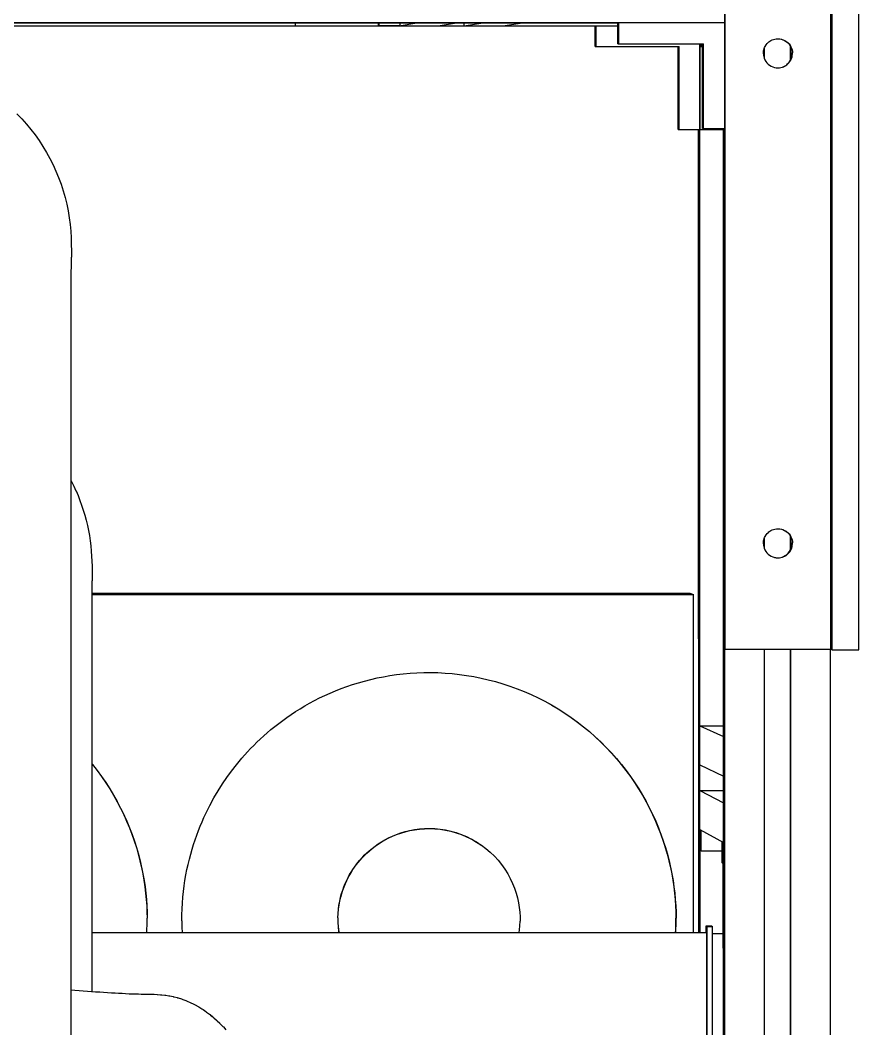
# Model space of a CAD drawing. Header units: millimetres. Extents: x -253 to 258, y -315 to 312.
# Drawn here: x 98 to 258.1, y -162.8 to 29.8 of the extents above; entities that cross this region are included whole.
import ezdxf

# ---------------------------------------------------------------- set-up
doc = ezdxf.new("R2010")
doc.units = ezdxf.units.MM
doc.layers.add('VISIBLE', color=7, linetype='Continuous')

msp = doc.modelspace()

# ---------------------------------------------------------------- linework, layer by layer
at = {"layer": 'VISIBLE'}
for p, q in [((232.5, -315.39), (232.5, 312.36)), ((232.56, -90.34), (232.56, 43.68)), ((252.78, -90.34), (252.78, 43.68)), ((253.05, -90.44), (253.05, 43.73)), ((258.11, -90.44), (258.11, 43.73)), ((-31.35, 29.32), (232.5, 29.32)), ((-31.35, 29.3), (212.15, 29.3)), ((-31.35, 29.3), (212.2, 29.3)), ((-31.35, 29.29), (212.07, 29.29)), ((150.53, 28.72), (150.53, 29.29)), ((150.56, 28.73), (150.56, 29.29)), ((153.47, 29.28), (153.47, 29.29)), ((153.47, 29.28), (153.5, 29.29)), ((153.47, 29.28), (169.62, 29.28)), ((166.41, 28.73), (166.41, 29.28)), ((166.54, 28.75), (166.54, 29.28)), ((169.48, 29.26), (169.48, 29.28)), ((169.48, 29.26), (169.62, 29.28)), ((169.48, 29.26), (173.52, 29.26)), ((170.34, 28.72), (173.69, 29.29)), ((170.51, 28.75), (170.51, 29.26)), ((177.77, 28.72), (181.27, 29.29)), ((182.72, 28.72), (182.72, 29.29)), ((182.72, 28.72), (186.32, 29.29)), ((190.15, 28.72), (193.89, 29.29)), ((212.07, 29.29), (212.28, 29.32)), ((212.07, 25.25), (212.07, 29.29)), ((212.28, 25.27), (212.28, 29.32)), ((42.57, 28.69), (207.77, 28.69)), ((42.58, 28.71), (207.9, 28.71)), ((42.58, 28.7), (207.84, 28.7)), ((42.59, 28.72), (212.07, 28.72)), ((150.53, 28.72), (150.56, 28.73)), ((150.56, 28.73), (166.41, 28.73)), ((166.41, 28.73), (166.54, 28.75)), ((166.54, 28.75), (170.51, 28.75)), ((207.77, 28.69), (207.97, 28.72)), ((207.77, 24.73), (207.77, 28.69)), ((207.97, 24.76), (207.97, 28.72)), ((212.07, 25.25), (212.28, 25.27)), ((212.07, 25.25), (228.23, 25.25)), ((212.28, 25.27), (228.46, 25.27)), ((227.78, -144.44), (227.78, 25.25)), ((228, 24.78), (228, 25.25)), ((228.23, 25.25), (228.46, 25.27)), ((228.23, 9.09), (228.23, 25.25)), ((228.46, 9.1), (228.46, 25.27)), ((240.2, 24.74), (240.4, 25.06)), ((240.4, 25.06), (240.63, 25.35)), ((240.63, 25.35), (240.77, 25.49)), ((240.77, 25.49), (240.93, 25.63)), ((240.93, 25.63), (241.12, 25.77)), ((241.12, 25.77), (241.33, 25.89)), ((241.33, 25.89), (241.56, 26.01)), ((241.56, 26.01), (241.81, 26.1)), ((241.81, 26.1), (242.09, 26.18)), ((242.09, 26.18), (242.38, 26.22)), ((242.35, 26.22), (242.63, 26.23)), ((242.38, 26.22), (242.69, 26.24)), ((242.63, 26.23), (242.95, 26.21)), ((242.69, 26.24), (243.01, 26.22)), ((242.95, 26.21), (243.28, 26.15)), ((243.01, 26.22), (243.34, 26.16)), ((243.28, 26.15), (243.6, 26.05)), ((243.34, 26.16), (243.66, 26.06)), ((243.6, 26.05), (243.91, 25.91)), ((243.66, 26.06), (243.97, 25.91)), ((243.91, 25.91), (244.21, 25.73)), ((243.97, 25.91), (244.27, 25.73)), ((244.21, 25.73), (244.48, 25.51)), ((244.27, 25.73), (244.54, 25.52)), ((244.48, 25.51), (244.72, 25.26)), ((244.54, 25.52), (244.78, 25.27)), ((244.72, 25.26), (244.92, 24.99)), ((244.78, 25.27), (244.98, 25)), ((207.77, 24.73), (207.97, 24.76)), ((207.77, 24.73), (223.6, 24.73)), ((207.97, 24.76), (223.82, 24.76)), ((223.6, 24.73), (223.82, 24.76)), ((223.6, 8.9), (223.6, 24.73)), ((223.82, 8.91), (223.82, 24.76)), ((227.82, 24.76), (228, 24.78)), ((227.82, 8.91), (227.82, 24.76)), ((227.82, 24.76), (228.23, 24.76)), ((228, 24.78), (228.23, 24.78)), ((239.89, 23.37), (239.9, 23.64)), ((239.89, 23.37), (239.91, 23.09)), ((239.9, 23.64), (239.92, 23.9)), ((239.92, 23.9), (239.97, 24.14)), ((239.97, 24.14), (240.04, 24.36)), ((240.04, 24.36), (240.12, 24.56)), ((240.08, 22.45), (240.08, 24.47)), ((240.12, 24.56), (240.2, 24.74)), ((244.92, 24.99), (245.09, 24.71)), ((244.98, 25), (245.15, 24.71)), ((245.06, 22.15), (245.06, 24.75)), ((245.09, 24.71), (245.22, 24.41)), ((245.14, 22.3), (245.14, 24.6)), ((245.15, 24.71), (245.28, 24.42)), ((245.22, 24.41), (245.31, 24.11)), ((245.28, 24.42), (245.37, 24.12)), ((245.31, 24.11), (245.36, 23.82)), ((245.35, 23.01), (245.38, 23.27)), ((245.36, 23.82), (245.39, 23.54)), ((245.37, 24.12), (245.43, 23.83)), ((245.38, 23.27), (245.39, 23.54)), ((245.41, 23.02), (245.44, 23.27)), ((245.43, 23.83), (245.45, 23.54)), ((245.44, 23.27), (245.45, 23.54)), ((239.91, 23.09), (239.97, 22.8)), ((239.97, 22.8), (240.06, 22.5)), ((240.06, 22.5), (240.19, 22.2)), ((240.19, 22.2), (240.35, 21.92)), ((240.35, 21.92), (240.56, 21.65)), ((240.56, 21.65), (240.8, 21.4)), ((240.8, 21.4), (241.07, 21.18)), ((244.16, 21.14), (244.34, 21.28)), ((244.22, 21.15), (244.4, 21.29)), ((244.34, 21.28), (244.51, 21.42)), ((244.4, 21.29), (244.57, 21.43)), ((244.51, 21.42), (244.65, 21.56)), ((244.57, 21.43), (244.71, 21.57)), ((244.65, 21.56), (244.88, 21.85)), ((244.71, 21.57), (244.94, 21.86)), ((244.88, 21.85), (245.07, 22.17)), ((244.94, 21.86), (245.14, 22.17)), ((245.07, 22.17), (245.16, 22.35)), ((245.14, 22.17), (245.22, 22.36)), ((245.16, 22.35), (245.24, 22.55)), ((245.22, 22.36), (245.3, 22.56)), ((245.24, 22.55), (245.3, 22.77)), ((245.3, 22.77), (245.35, 23.01)), ((245.3, 22.56), (245.37, 22.78)), ((245.37, 22.78), (245.41, 23.02)), ((241.07, 21.18), (241.37, 21)), ((241.37, 21), (241.68, 20.86)), ((241.68, 20.86), (242, 20.76)), ((242, 20.76), (242.33, 20.7)), ((242.33, 20.7), (242.65, 20.68)), ((242.65, 20.68), (242.96, 20.69)), ((242.92, 20.69), (243.19, 20.73)), ((242.96, 20.69), (243.25, 20.74)), ((243.19, 20.73), (243.47, 20.81)), ((243.25, 20.74), (243.53, 20.81)), ((243.47, 20.81), (243.72, 20.9)), ((243.53, 20.81), (243.78, 20.91)), ((243.72, 20.9), (243.95, 21.02)), ((243.78, 20.91), (244.01, 21.02)), ((243.95, 21.02), (244.16, 21.14)), ((244.01, 21.02), (244.22, 21.15)), ((97.34, 11.89), (98.27, 10.93)), ((98.27, 10.93), (99.15, 9.94)), ((99.15, 9.94), (100, 8.92)), ((100, 8.92), (100.81, 7.86)), ((100.81, 7.86), (101.58, 6.78)), ((223.6, 8.9), (223.82, 8.91)), ((223.6, 8.9), (227.55, 8.9)), ((223.82, 8.91), (232.26, 8.91)), ((227.5, -88.38), (227.5, 8.9)), ((227.55, 8.9), (227.82, 8.91)), ((227.55, -144.44), (227.55, 8.9)), ((227.64, -144.44), (227.64, 8.91)), ((227.69, -144.44), (227.69, 8.91)), ((227.82, 8.91), (232.26, 8.91)), ((228.23, 9.09), (228.46, 9.1)), ((228.23, 9.09), (232.26, 9.09)), ((228.46, 9.1), (232.5, 9.1)), ((232.22, 9.09), (232.5, 9.1)), ((232.22, 9.09), (232.22, 9.09)), ((232.22, 9.09), (232.26, 9.09)), ((232.26, -224.19), (232.26, 9.09)), ((232.35, -224.27), (232.35, 9.09)), ((232.41, -224.33), (232.41, 9.09)), ((252.9, 7.52), (252.91, 7.87)), ((252.91, 8.18), (252.92, 8.46)), ((252.91, 7.87), (252.91, 8.18)), ((252.92, 8.69), (252.93, 8.87)), ((252.92, 8.46), (252.92, 8.69)), ((252.93, 9), (252.94, 9.08)), ((252.93, 8.87), (252.93, 9)), ((252.94, 9.08), (252.94, 9.11)), ((252.94, 9.11), (252.95, 9.09)), ((252.95, 9.09), (252.95, 9.03)), ((252.95, 9.03), (252.95, 8.93)), ((252.95, 8.93), (252.96, 8.81)), ((252.96, 8.81), (252.96, 8.67)), ((252.96, 8.67), (252.97, 8.51)), ((252.97, 8.51), (252.97, 8.33)), ((252.97, 8.33), (252.97, 8.15)), ((252.97, 8.15), (252.97, 7.97)), ((252.97, 7.97), (252.98, 7.79)), ((252.98, 7.79), (252.98, 7.6)), ((101.58, 6.78), (102.31, 5.66)), ((252.9, 7.16), (252.9, 7.52)), ((252.9, 6.78), (252.9, 7.16)), ((252.9, 6.41), (252.9, 6.78)), ((252.9, 6.03), (252.9, 6.41)), ((252.9, 5.67), (252.9, 6.03)), ((252.98, 7.6), (252.98, 7.41)), ((252.98, 7.41), (252.98, 7.2)), ((252.98, 7.2), (252.98, 6.97)), ((252.98, 6.97), (252.98, 6.71)), ((252.98, 6.71), (252.98, 6.43)), ((252.98, 6.43), (252.99, 6.13)), ((252.99, 6.13), (252.99, 5.8)), ((252.99, 5.8), (252.99, 5.46)), ((102.31, 5.66), (102.99, 4.53)), ((102.99, 4.53), (103.64, 3.36)), ((252.9, 5.67), (252.9, 5.33)), ((252.9, 5.33), (252.9, 5)), ((252.9, 5), (252.9, 4.7)), ((252.9, 4.7), (252.9, 4.42)), ((252.9, 4.42), (252.9, 4.16)), ((252.9, 4.16), (252.9, 3.93)), ((252.9, 3.93), (252.9, 3.72)), ((252.98, 4.72), (252.99, 5.1)), ((252.98, 4.34), (252.98, 4.72)), ((252.98, 3.97), (252.98, 4.34)), ((252.98, 3.6), (252.98, 3.97)), ((252.99, 5.1), (252.99, 5.46)), ((103.64, 3.36), (104.23, 2.17)), ((104.23, 2.17), (104.79, 0.97)), ((252.9, 3.72), (252.9, 3.53)), ((252.9, 3.53), (252.91, 3.34)), ((252.91, 3.34), (252.91, 3.16)), ((252.91, 3.16), (252.91, 2.98)), ((252.91, 2.98), (252.91, 2.8)), ((252.91, 2.8), (252.92, 2.62)), ((252.92, 2.62), (252.92, 2.46)), ((252.92, 2.46), (252.92, 2.32)), ((252.92, 2.32), (252.93, 2.2)), ((252.93, 2.2), (252.93, 2.1)), ((252.93, 2.1), (252.94, 2.04)), ((252.94, 2.02), (252.95, 2.05)), ((252.94, 2.04), (252.94, 2.02)), ((252.95, 2.13), (252.96, 2.26)), ((252.95, 2.05), (252.95, 2.13)), ((252.95, 2.05), (252.95, 2.13)), ((252.96, 2.44), (252.97, 2.67)), ((252.96, 2.26), (252.96, 2.44)), ((252.96, 2.26), (252.96, 2.44)), ((252.97, 2.95), (252.98, 3.26)), ((252.97, 2.67), (252.97, 2.95)), ((252.98, 3.26), (252.98, 3.6)), ((104.79, 0.97), (105.3, -0.26)), ((105.3, -0.26), (105.76, -1.51)), ((105.76, -1.51), (106.17, -2.78)), ((106.17, -2.78), (106.53, -4.06)), ((252.93, -3.85), (252.94, -3.77)), ((252.93, -3.98), (252.93, -3.85)), ((252.94, -3.77), (252.94, -3.74)), ((252.94, -3.74), (252.95, -3.76)), ((252.95, -3.76), (252.95, -3.82)), ((252.95, -3.82), (252.95, -3.92)), ((106.53, -4.06), (106.85, -5.35)), ((106.85, -5.35), (107.11, -6.65)), ((252.9, -5.32), (252.91, -4.98)), ((252.9, -5.69), (252.9, -5.32)), ((252.9, -6.06), (252.9, -5.69)), ((252.91, -4.66), (252.92, -4.39)), ((252.91, -4.98), (252.91, -4.66)), ((252.92, -4.16), (252.93, -3.98)), ((252.92, -4.39), (252.92, -4.16)), ((252.95, -3.92), (252.96, -4.04)), ((252.96, -4.04), (252.96, -4.18)), ((252.96, -4.18), (252.97, -4.35)), ((252.97, -4.35), (252.97, -4.52)), ((252.97, -4.52), (252.97, -4.7)), ((252.97, -4.7), (252.97, -4.88)), ((252.97, -4.88), (252.98, -5.07)), ((252.98, -5.07), (252.98, -5.25)), ((252.98, -5.25), (252.98, -5.44)), ((252.98, -5.44), (252.98, -5.65)), ((252.98, -5.65), (252.98, -5.88)), ((107.11, -6.65), (107.32, -7.95)), ((252.9, -6.44), (252.9, -6.06)), ((252.9, -6.81), (252.9, -6.44)), ((252.9, -7.18), (252.9, -6.81)), ((252.9, -7.18), (252.9, -7.52)), ((252.9, -7.52), (252.9, -7.85)), ((252.98, -5.88), (252.98, -6.14)), ((252.98, -6.14), (252.98, -6.42)), ((252.98, -6.42), (252.99, -6.72)), ((252.99, -6.72), (252.99, -7.05)), ((252.99, -7.05), (252.99, -7.39)), ((252.99, -7.76), (252.99, -7.39)), ((107.32, -7.95), (107.49, -9.24)), ((107.49, -9.24), (107.61, -10.52)), ((252.9, -7.85), (252.9, -8.15)), ((252.9, -8.15), (252.9, -8.43)), ((252.9, -8.43), (252.9, -8.68)), ((252.9, -8.68), (252.9, -8.92)), ((252.9, -8.92), (252.9, -9.13)), ((252.9, -9.13), (252.9, -9.32)), ((252.9, -9.32), (252.91, -9.5)), ((252.91, -9.5), (252.91, -9.69)), ((252.97, -9.91), (252.98, -9.59)), ((252.97, -9.91), (252.98, -9.59)), ((252.98, -8.13), (252.99, -7.76)), ((252.98, -8.51), (252.98, -8.13)), ((252.98, -8.88), (252.98, -8.51)), ((252.98, -9.25), (252.98, -8.88)), ((252.98, -9.59), (252.98, -9.25)), ((107.61, -10.52), (107.68, -11.79)), ((252.91, -9.69), (252.91, -9.87)), ((252.91, -9.87), (252.91, -10.05)), ((252.91, -10.05), (252.92, -10.22)), ((252.92, -10.22), (252.92, -10.38)), ((252.92, -10.38), (252.92, -10.53)), ((252.92, -10.53), (252.93, -10.65)), ((252.93, -10.65), (252.93, -10.75)), ((252.93, -10.75), (252.94, -10.81)), ((252.94, -10.83), (252.95, -10.8)), ((252.94, -10.81), (252.94, -10.83)), ((252.95, -10.72), (252.96, -10.59)), ((252.95, -10.72), (252.96, -10.59)), ((252.95, -10.8), (252.95, -10.72)), ((252.95, -10.8), (252.95, -10.72)), ((252.96, -10.41), (252.97, -10.18)), ((252.96, -10.59), (252.96, -10.41)), ((252.97, -10.18), (252.97, -9.91)), ((107.68, -11.79), (107.72, -13.03)), ((107.72, -13.03), (107.74, -14.25)), ((107.74, -14.25), (107.74, -15.46)), ((107.72, -18.95), (107.74, -16.64)), ((107.74, -16.64), (107.74, -15.46)), ((107.71, -37.16), (107.72, -18.95)), ((252.91, -36.78), (252.92, -36.51)), ((252.92, -36.28), (252.93, -36.1)), ((252.92, -36.51), (252.92, -36.28)), ((252.93, -35.97), (252.94, -35.89)), ((252.93, -36.1), (252.93, -35.97)), ((252.94, -35.89), (252.94, -35.87)), ((252.94, -35.87), (252.95, -35.89)), ((252.95, -35.89), (252.95, -35.95)), ((252.95, -35.95), (252.95, -36.04)), ((252.95, -36.04), (252.96, -36.17)), ((252.96, -36.17), (252.96, -36.31)), ((252.96, -36.31), (252.97, -36.47)), ((252.97, -36.47), (252.97, -36.65)), ((107.7, -73.62), (107.71, -37.16)), ((252.9, -37.44), (252.91, -37.1)), ((252.9, -37.81), (252.9, -37.44)), ((252.9, -38.18), (252.9, -37.81)), ((252.9, -38.56), (252.9, -38.18)), ((252.91, -37.1), (252.91, -36.78)), ((252.97, -36.65), (252.97, -36.83)), ((252.97, -36.83), (252.97, -37.01)), ((252.97, -37.01), (252.98, -37.19)), ((252.98, -37.19), (252.98, -37.38)), ((252.98, -37.38), (252.98, -37.57)), ((252.98, -37.57), (252.98, -37.78)), ((252.98, -37.78), (252.98, -38.01)), ((252.98, -38.01), (252.98, -38.27)), ((252.98, -38.27), (252.98, -38.55)), ((252.9, -38.93), (252.9, -38.56)), ((252.9, -39.29), (252.9, -38.93)), ((252.9, -39.29), (252.9, -39.64)), ((252.9, -39.64), (252.9, -39.96)), ((252.9, -39.96), (252.9, -40.27)), ((252.9, -40.27), (252.9, -40.55)), ((252.98, -38.55), (252.99, -38.85)), ((252.98, -40.26), (252.99, -39.88)), ((252.98, -40.64), (252.98, -40.26)), ((252.99, -38.85), (252.99, -39.18)), ((252.99, -39.18), (252.99, -39.52)), ((252.99, -39.88), (252.99, -39.52)), ((252.9, -40.55), (252.9, -40.8)), ((252.9, -40.8), (252.9, -41.04)), ((252.9, -41.04), (252.9, -41.25)), ((252.9, -41.25), (252.9, -41.44)), ((252.9, -41.44), (252.91, -41.62)), ((252.91, -41.62), (252.91, -41.81)), ((252.91, -41.81), (252.91, -41.99)), ((252.91, -41.99), (252.91, -42.17)), ((252.91, -42.17), (252.92, -42.34)), ((252.92, -42.34), (252.92, -42.51)), ((252.96, -42.54), (252.97, -42.31)), ((252.97, -42.03), (252.98, -41.72)), ((252.97, -42.31), (252.97, -42.03)), ((252.98, -41.01), (252.98, -40.64)), ((252.98, -41.38), (252.98, -41.01)), ((252.98, -41.72), (252.98, -41.38)), ((252.92, -42.51), (252.92, -42.65)), ((252.92, -42.65), (252.93, -42.77)), ((252.93, -42.77), (252.93, -42.87)), ((252.93, -42.87), (252.94, -42.93)), ((252.94, -42.95), (252.95, -42.92)), ((252.94, -42.93), (252.94, -42.95)), ((252.95, -42.85), (252.96, -42.72)), ((252.95, -42.85), (252.96, -42.72)), ((252.95, -42.92), (252.95, -42.85)), ((252.95, -42.92), (252.95, -42.85)), ((252.96, -42.72), (252.96, -42.54)), ((252.9, -50.29), (252.91, -49.95)), ((252.91, -49.63), (252.92, -49.36)), ((252.91, -49.95), (252.91, -49.63)), ((252.92, -49.13), (252.93, -48.95)), ((252.92, -49.36), (252.92, -49.13)), ((252.93, -48.82), (252.94, -48.74)), ((252.93, -48.95), (252.93, -48.82)), ((252.94, -48.74), (252.94, -48.72)), ((252.94, -48.72), (252.95, -48.74)), ((252.95, -48.74), (252.95, -48.8)), ((252.95, -48.8), (252.95, -48.89)), ((252.95, -48.89), (252.96, -49.02)), ((252.96, -49.02), (252.96, -49.16)), ((252.96, -49.16), (252.97, -49.32)), ((252.97, -49.32), (252.97, -49.5)), ((252.97, -49.5), (252.97, -49.68)), ((252.97, -49.68), (252.97, -49.86)), ((252.97, -49.86), (252.98, -50.04)), ((252.98, -50.04), (252.98, -50.23)), ((252.9, -50.65), (252.9, -50.29)), ((252.9, -51.03), (252.9, -50.65)), ((252.9, -51.41), (252.9, -51.03)), ((252.9, -51.78), (252.9, -51.41)), ((252.9, -52.14), (252.9, -51.78)), ((252.98, -50.23), (252.98, -50.42)), ((252.98, -50.42), (252.98, -50.63)), ((252.98, -50.63), (252.98, -50.86)), ((252.98, -50.86), (252.98, -51.12)), ((252.98, -51.12), (252.98, -51.4)), ((252.98, -51.4), (252.99, -51.7)), ((252.99, -51.7), (252.99, -52.03)), ((252.9, -52.14), (252.9, -52.49)), ((252.9, -52.49), (252.9, -52.81)), ((252.9, -52.81), (252.9, -53.11)), ((252.9, -53.11), (252.9, -53.39)), ((252.9, -53.39), (252.9, -53.65)), ((252.9, -53.65), (252.9, -53.88)), ((252.9, -53.88), (252.9, -54.1)), ((252.98, -53.11), (252.99, -52.74)), ((252.98, -53.49), (252.98, -53.11)), ((252.98, -53.86), (252.98, -53.49)), ((252.98, -54.23), (252.98, -53.86)), ((252.99, -52.03), (252.99, -52.37)), ((252.99, -52.74), (252.99, -52.37)), ((252.9, -54.1), (252.9, -54.29)), ((252.9, -54.29), (252.91, -54.47)), ((252.91, -54.47), (252.91, -54.65)), ((252.91, -54.65), (252.91, -54.84)), ((252.91, -54.84), (252.91, -55.02)), ((252.91, -55.02), (252.92, -55.19)), ((252.92, -55.19), (252.92, -55.35)), ((252.92, -55.35), (252.92, -55.5)), ((252.92, -55.5), (252.93, -55.62)), ((252.93, -55.62), (252.93, -55.72)), ((252.93, -55.72), (252.94, -55.78)), ((252.94, -55.8), (252.95, -55.77)), ((252.94, -55.78), (252.94, -55.8)), ((252.95, -55.7), (252.96, -55.57)), ((252.95, -55.77), (252.95, -55.7)), ((252.95, -55.77), (252.95, -55.7)), ((252.96, -55.39), (252.97, -55.16)), ((252.96, -55.57), (252.96, -55.39)), ((252.97, -54.88), (252.98, -54.57)), ((252.97, -55.16), (252.97, -54.88)), ((252.98, -54.57), (252.98, -54.23)), ((107.71, -58.18), (107.77, -58.3)), ((107.77, -58.3), (108.2, -59.18)), ((108.2, -59.18), (108.61, -60.08)), ((108.61, -60.08), (108.62, -60.1)), ((108.62, -60.1), (109.01, -61.01)), ((109.01, -61.01), (109.37, -61.93)), ((109.37, -61.93), (109.7, -62.86)), ((109.7, -62.86), (110.01, -63.8)), ((110.01, -63.8), (110.3, -64.76)), ((110.3, -64.76), (110.56, -65.72)), ((110.56, -65.72), (110.79, -66.69)), ((110.79, -66.69), (110.99, -67.67)), ((241.81, -67.48), (242.09, -67.4)), ((242.09, -67.4), (242.38, -67.36)), ((242.38, -67.36), (242.69, -67.34)), ((242.69, -67.34), (243.01, -67.36)), ((243.01, -67.36), (243.34, -67.42)), ((243.32, -67.42), (243.6, -67.51)), ((110.99, -67.67), (111.17, -68.66)), ((110.99, -67.67), (110.99, -67.67)), ((111.17, -68.66), (111.33, -69.64)), ((239.97, -69.44), (240.04, -69.22)), ((240.04, -69.22), (240.12, -69.02)), ((240.08, -71.13), (240.08, -69.11)), ((240.12, -69.02), (240.2, -68.84)), ((240.2, -68.84), (240.4, -68.52)), ((240.4, -68.52), (240.63, -68.23)), ((240.63, -68.23), (240.77, -68.09)), ((240.77, -68.09), (240.93, -67.95)), ((240.93, -67.95), (241.12, -67.81)), ((241.12, -67.81), (241.33, -67.69)), ((241.33, -67.69), (241.56, -67.57)), ((241.56, -67.57), (241.81, -67.48)), ((243.34, -67.42), (243.66, -67.52)), ((243.6, -67.51), (243.91, -67.65)), ((243.66, -67.52), (243.97, -67.67)), ((243.91, -67.65), (244.21, -67.83)), ((243.97, -67.67), (244.27, -67.85)), ((244.21, -67.83), (244.48, -68.05)), ((244.27, -67.85), (244.54, -68.06)), ((244.48, -68.05), (244.72, -68.29)), ((244.54, -68.06), (244.78, -68.31)), ((244.72, -68.29), (244.92, -68.56)), ((244.78, -68.31), (244.98, -68.58)), ((244.92, -68.56), (245.09, -68.85)), ((244.98, -68.58), (245.15, -68.87)), ((245.06, -71.41), (245.06, -68.8)), ((245.09, -68.85), (245.22, -69.15)), ((245.14, -71.26), (245.14, -68.96)), ((245.15, -68.87), (245.28, -69.16)), ((245.22, -69.15), (245.31, -69.44)), ((245.28, -69.16), (245.37, -69.46)), ((111.33, -69.64), (111.45, -70.63)), ((111.45, -70.63), (111.54, -71.61)), ((239.89, -70.21), (239.9, -69.93)), ((239.89, -70.21), (239.91, -70.49)), ((239.9, -69.93), (239.92, -69.68)), ((239.91, -70.49), (239.97, -70.78)), ((239.92, -69.68), (239.97, -69.44)), ((239.97, -70.78), (240.06, -71.08)), ((240.06, -71.08), (240.19, -71.38)), ((245.07, -71.39), (245.16, -71.2)), ((245.14, -71.41), (245.22, -71.22)), ((245.16, -71.2), (245.24, -71)), ((245.22, -71.22), (245.3, -71.02)), ((245.24, -71), (245.3, -70.78)), ((245.3, -70.78), (245.35, -70.55)), ((245.3, -71.02), (245.37, -70.8)), ((245.31, -69.44), (245.36, -69.74)), ((245.35, -70.55), (245.38, -70.29)), ((245.36, -69.74), (245.39, -70.02)), ((245.37, -69.46), (245.43, -69.75)), ((245.37, -70.8), (245.41, -70.56)), ((245.38, -70.29), (245.39, -70.02)), ((245.41, -70.56), (245.44, -70.31)), ((245.43, -69.75), (245.45, -70.04)), ((245.44, -70.31), (245.45, -70.04)), ((111.54, -71.61), (111.61, -72.58)), ((111.61, -72.58), (111.65, -73.55)), ((240.19, -71.38), (240.35, -71.66)), ((240.35, -71.66), (240.56, -71.93)), ((240.56, -71.93), (240.8, -72.18)), ((240.8, -72.18), (241.07, -72.4)), ((241.07, -72.4), (241.37, -72.58)), ((241.37, -72.58), (241.68, -72.72)), ((241.68, -72.72), (242, -72.82)), ((241.95, -72.8), (242.27, -72.86)), ((242, -72.82), (242.33, -72.88)), ((242.27, -72.86), (242.59, -72.88)), ((242.33, -72.88), (242.65, -72.9)), ((242.59, -72.88), (242.9, -72.87)), ((242.65, -72.9), (242.96, -72.89)), ((242.9, -72.87), (243.19, -72.82)), ((242.96, -72.89), (243.25, -72.84)), ((243.19, -72.82), (243.47, -72.75)), ((243.25, -72.84), (243.53, -72.77)), ((243.47, -72.75), (243.72, -72.65)), ((243.53, -72.77), (243.78, -72.67)), ((243.72, -72.65), (243.95, -72.54)), ((243.78, -72.67), (244.01, -72.56)), ((243.95, -72.54), (244.16, -72.41)), ((244.01, -72.56), (244.22, -72.43)), ((244.16, -72.41), (244.34, -72.28)), ((244.22, -72.43), (244.4, -72.29)), ((244.34, -72.28), (244.51, -72.13)), ((244.4, -72.29), (244.57, -72.15)), ((244.51, -72.13), (244.65, -71.99)), ((244.57, -72.15), (244.71, -72.01)), ((244.65, -71.99), (244.88, -71.7)), ((244.71, -72.01), (244.94, -71.72)), ((244.88, -71.7), (245.07, -71.39)), ((244.94, -71.72), (245.14, -71.41)), ((107.68, -213.35), (107.7, -73.62)), ((111.65, -73.55), (111.68, -74.5)), ((111.68, -74.5), (111.69, -75.45)), ((111.69, -75.45), (111.69, -77.29)), ((111.68, -105.79), (111.69, -77.29)), ((111.69, -79.64), (225.85, -79.64)), ((111.69, -79.88), (226.54, -79.88)), ((225.85, -79.64), (226.54, -79.88)), ((226.54, -144.44), (226.54, -79.88)), ((252.93, -80.94), (252.94, -80.87)), ((252.94, -80.87), (252.94, -80.84)), ((252.94, -80.84), (252.95, -80.86)), ((252.95, -80.86), (252.95, -80.92)), ((252.9, -82.41), (252.91, -82.06)), ((252.9, -82.77), (252.9, -82.41)), ((252.9, -83.15), (252.9, -82.77)), ((252.91, -81.75), (252.92, -81.48)), ((252.91, -82.06), (252.91, -81.75)), ((252.92, -81.25), (252.93, -81.07)), ((252.92, -81.48), (252.92, -81.25)), ((252.93, -81.07), (252.93, -80.94)), ((252.95, -80.92), (252.95, -81.02)), ((252.95, -81.02), (252.96, -81.14)), ((252.96, -81.14), (252.96, -81.29)), ((252.96, -81.29), (252.97, -81.45)), ((252.97, -81.45), (252.97, -81.62)), ((252.97, -81.62), (252.97, -81.8)), ((252.97, -81.8), (252.97, -81.99)), ((252.97, -81.99), (252.98, -82.17)), ((252.98, -82.17), (252.98, -82.36)), ((252.98, -82.36), (252.98, -82.55)), ((252.98, -82.55), (252.98, -82.76)), ((252.98, -82.76), (252.98, -82.99)), ((252.9, -83.52), (252.9, -83.15)), ((252.9, -83.9), (252.9, -83.52)), ((252.9, -84.26), (252.9, -83.9)), ((252.9, -84.26), (252.9, -84.6)), ((252.9, -84.6), (252.9, -84.93)), ((252.98, -82.99), (252.98, -83.25)), ((252.98, -83.25), (252.98, -83.53)), ((252.98, -83.53), (252.99, -83.83)), ((252.99, -83.83), (252.99, -84.16)), ((252.99, -84.16), (252.99, -84.5)), ((252.99, -84.87), (252.99, -84.5)), ((252.9, -84.93), (252.9, -85.23)), ((252.9, -85.23), (252.9, -85.51)), ((252.9, -85.51), (252.9, -85.77)), ((252.9, -85.77), (252.9, -86)), ((252.9, -86), (252.9, -86.21)), ((252.9, -86.21), (252.9, -86.41)), ((252.9, -86.41), (252.91, -86.59)), ((252.91, -86.59), (252.91, -86.77)), ((252.98, -85.24), (252.99, -84.87)), ((252.98, -85.62), (252.98, -85.24)), ((252.98, -85.99), (252.98, -85.62)), ((252.98, -86.36), (252.98, -85.99)), ((252.98, -86.7), (252.98, -86.36)), ((227.5, -88.38), (227.55, -88.4)), ((252.91, -86.77), (252.91, -86.96)), ((252.91, -86.96), (252.91, -87.14)), ((252.91, -87.14), (252.92, -87.31)), ((252.92, -87.31), (252.92, -87.47)), ((252.92, -87.47), (252.92, -87.62)), ((252.92, -87.62), (252.93, -87.74)), ((252.93, -87.74), (252.93, -87.84)), ((252.93, -87.84), (252.94, -87.9)), ((252.94, -87.92), (252.95, -87.9)), ((252.94, -87.9), (252.94, -87.92)), ((252.95, -87.82), (252.96, -87.7)), ((252.95, -87.82), (252.96, -87.7)), ((252.95, -87.9), (252.95, -87.82)), ((252.95, -87.9), (252.95, -87.82)), ((252.96, -87.52), (252.97, -87.29)), ((252.96, -87.7), (252.96, -87.52)), ((252.97, -87.01), (252.98, -86.7)), ((252.97, -87.29), (252.97, -87.01)), ((232.5, -90.32), (232.56, -90.34)), ((232.56, -90.34), (252.78, -90.34)), ((240.08, -315.39), (240.08, -90.34)), ((245.06, -315.29), (245.06, -90.34)), ((245.14, -315.39), (245.14, -90.34)), ((252.72, -315.39), (252.72, -90.34)), ((252.78, -90.34), (253.05, -90.44)), ((253.05, -90.44), (258.11, -90.44)), ((163.74, -96.42), (164.91, -96.12)), ((164.91, -96.12), (166.11, -95.84)), ((166.11, -95.84), (167.33, -95.6)), ((167.33, -95.6), (168.57, -95.38)), ((167.33, -95.6), (168.57, -95.38)), ((168.57, -95.38), (169.83, -95.2)), ((169.83, -95.2), (171.11, -95.05)), ((169.83, -95.2), (171.11, -95.05)), ((171.11, -95.05), (172.41, -94.93)), ((172.41, -94.93), (173.72, -94.85)), ((173.72, -94.85), (175.04, -94.8)), ((175.04, -94.8), (176.38, -94.79)), ((176.38, -94.79), (177.73, -94.82)), ((176.38, -94.79), (177.73, -94.82)), ((177.73, -94.82), (179.09, -94.89)), ((179.09, -94.89), (180.45, -95)), ((179.09, -94.89), (180.45, -95)), ((180.45, -95), (181.83, -95.15)), ((180.45, -95), (181.83, -95.15)), ((181.83, -95.15), (183.21, -95.34)), ((183.21, -95.34), (184.59, -95.57)), ((184.59, -95.57), (185.98, -95.85)), ((185.98, -95.85), (187.36, -96.17)), ((187.36, -96.17), (188.74, -96.53)), ((158.18, -98.29), (159.25, -97.87)), ((159.25, -97.87), (160.33, -97.48)), ((160.33, -97.48), (161.45, -97.1)), ((161.45, -97.1), (162.58, -96.75)), ((162.58, -96.75), (163.74, -96.42)), ((188.74, -96.53), (190.12, -96.94)), ((190.12, -96.94), (191.49, -97.39)), ((191.49, -97.39), (192.85, -97.89)), ((192.85, -97.89), (194.2, -98.43)), ((153.23, -100.66), (154.18, -100.15)), ((154.18, -100.15), (155.14, -99.66)), ((155.14, -99.66), (156.13, -99.19)), ((156.13, -99.19), (157.15, -98.73)), ((157.15, -98.73), (158.18, -98.29)), ((194.2, -98.43), (195.54, -99.01)), ((194.2, -98.43), (195.54, -99.01)), ((195.54, -99.01), (196.86, -99.64)), ((196.86, -99.63), (198.14, -100.29)), ((196.86, -99.64), (198.17, -100.3)), ((150.56, -102.25), (151.43, -101.71)), ((151.43, -101.71), (152.32, -101.18)), ((152.32, -101.18), (153.23, -100.66)), ((198.14, -100.29), (199.43, -101)), ((198.17, -100.3), (199.46, -101.01)), ((199.43, -101), (200.69, -101.75)), ((199.46, -101.01), (200.72, -101.76)), ((200.69, -101.75), (201.94, -102.54)), ((200.72, -101.76), (201.97, -102.55)), ((147.33, -104.52), (148.1, -103.94)), ((148.1, -103.94), (148.9, -103.37)), ((148.9, -103.37), (149.72, -102.81)), ((149.72, -102.81), (150.56, -102.25)), ((201.94, -102.54), (203.16, -103.37)), ((201.97, -102.55), (203.19, -103.38)), ((203.16, -103.37), (204.35, -104.24)), ((203.19, -103.38), (204.38, -104.25)), ((111.68, -155.71), (111.68, -105.79)), ((145.15, -106.29), (145.85, -105.7)), ((145.85, -105.7), (146.58, -105.11)), ((146.58, -105.11), (147.33, -104.52)), ((204.35, -104.24), (205.51, -105.14)), ((204.38, -104.25), (205.55, -105.16)), ((205.51, -105.14), (206.65, -106.08)), ((205.55, -105.16), (206.68, -106.09)), ((227.78, -104.98), (232.26, -107.04)), ((227.78, -104.98), (232.26, -104.98)), ((143.17, -108.11), (143.81, -107.5)), ((143.81, -107.5), (144.47, -106.9)), ((144.47, -106.9), (145.15, -106.29)), ((206.65, -106.08), (207.75, -107.05)), ((206.68, -106.09), (207.78, -107.07)), ((207.75, -107.05), (208.82, -108.05)), ((207.78, -107.07), (208.85, -108.07)), ((141.38, -109.94), (141.95, -109.33)), ((141.95, -109.33), (142.55, -108.72)), ((142.55, -108.72), (143.17, -108.11)), ((208.82, -108.05), (209.86, -109.09)), ((208.85, -108.07), (209.89, -109.1)), ((209.86, -109.09), (210.86, -110.15)), ((209.89, -109.1), (210.89, -110.17)), ((139.26, -112.4), (140.28, -111.17)), ((140.28, -111.17), (141.38, -109.94)), ((210.86, -110.15), (211.82, -111.24)), ((210.89, -110.17), (211.85, -111.26)), ((211.82, -111.24), (212.75, -112.35)), ((211.85, -111.26), (212.78, -112.37)), ((111.68, -112.26), (111.77, -112.37)), ((111.68, -112.27), (111.75, -112.35)), ((111.75, -112.35), (112.64, -113.49)), ((111.77, -112.37), (112.65, -113.51)), ((112.64, -113.49), (113.49, -114.65)), ((112.65, -113.51), (113.5, -114.67)), ((137.43, -114.83), (138.31, -113.62)), ((138.31, -113.62), (139.26, -112.4)), ((212.75, -112.35), (213.64, -113.49)), ((212.78, -112.37), (213.67, -113.51)), ((213.64, -113.49), (214.49, -114.65)), ((213.67, -113.51), (214.52, -114.67)), ((227.78, -112.4), (232.26, -114.62)), ((113.49, -114.65), (114.29, -115.83)), ((113.5, -114.67), (114.31, -115.84)), ((136.59, -116.07), (137.43, -114.83)), ((214.49, -114.65), (215.29, -115.83)), ((214.52, -114.67), (215.33, -115.84)), ((114.29, -115.83), (115.06, -117.02)), ((114.31, -115.84), (115.08, -117.04)), ((115.06, -117.02), (115.79, -118.23)), ((115.08, -117.04), (115.81, -118.25)), ((134.95, -118.75), (135.76, -117.37)), ((135.76, -117.37), (136.59, -116.07)), ((215.29, -115.83), (216.06, -117.02)), ((215.33, -115.84), (216.1, -117.04)), ((216.06, -117.02), (216.79, -118.23)), ((216.1, -117.04), (216.82, -118.25)), ((227.78, -117.36), (232.26, -119.67)), ((227.78, -117.36), (232.26, -117.36)), ((115.79, -118.23), (116.48, -119.45)), ((115.81, -118.25), (116.5, -119.47)), ((134.17, -120.19), (134.95, -118.75)), ((216.79, -118.23), (217.48, -119.45)), ((216.82, -118.25), (217.51, -119.47)), ((116.48, -119.45), (117.12, -120.69)), ((116.5, -119.47), (117.14, -120.71)), ((117.12, -120.69), (117.73, -121.93)), ((117.14, -120.71), (117.75, -121.95)), ((133.41, -121.71), (133.79, -120.94)), ((133.79, -120.94), (134.17, -120.19)), ((217.48, -119.45), (218.13, -120.69)), ((217.51, -119.47), (218.16, -120.71)), ((218.13, -120.69), (218.73, -121.93)), ((218.16, -120.71), (218.76, -121.95)), ((117.73, -121.93), (118.29, -123.18)), ((117.75, -121.95), (118.31, -123.2)), ((118.29, -123.18), (118.82, -124.44)), ((118.31, -123.2), (118.84, -124.46)), ((132.69, -123.3), (133.05, -122.5)), ((133.05, -122.5), (133.41, -121.71)), ((218.73, -121.93), (219.29, -123.18)), ((218.76, -121.95), (219.33, -123.2)), ((219.29, -123.18), (219.82, -124.44)), ((219.33, -123.2), (219.85, -124.46)), ((118.82, -124.44), (119.3, -125.7)), ((118.84, -124.46), (119.32, -125.72)), ((131.68, -125.84), (132.01, -124.97)), ((132.01, -124.97), (132.34, -124.13)), ((132.34, -124.13), (132.69, -123.3)), ((170.63, -125.43), (171.48, -125.18)), ((170.66, -125.45), (171.5, -125.2)), ((171.48, -125.18), (172.35, -124.97)), ((171.5, -125.2), (172.38, -124.98)), ((172.35, -124.97), (173.26, -124.8)), ((172.38, -124.98), (173.28, -124.81)), ((173.26, -124.8), (174.19, -124.67)), ((173.28, -124.81), (174.22, -124.69)), ((174.19, -124.67), (175.15, -124.6)), ((174.22, -124.69), (175.18, -124.62)), ((175.15, -124.6), (176.13, -124.58)), ((175.18, -124.62), (176.16, -124.6)), ((176.13, -124.58), (177.13, -124.61)), ((176.16, -124.6), (177.16, -124.63)), ((177.13, -124.61), (178.14, -124.71)), ((177.16, -124.63), (178.17, -124.73)), ((178.14, -124.71), (179.16, -124.87)), ((178.17, -124.73), (179.18, -124.88)), ((179.16, -124.87), (180.18, -125.09)), ((179.18, -124.88), (180.2, -125.1)), ((180.18, -125.09), (181.19, -125.37)), ((180.2, -125.1), (181.22, -125.39)), ((219.82, -124.44), (220.3, -125.7)), ((219.85, -124.46), (220.33, -125.72)), ((227.78, -124.78), (232.26, -127.24)), ((228, -128.87), (228, -124.91)), ((119.3, -125.7), (119.74, -126.96)), ((119.32, -125.72), (119.76, -126.98)), ((119.74, -126.96), (120.15, -128.22)), ((119.76, -126.98), (120.17, -128.24)), ((131.07, -127.62), (131.37, -126.72)), ((131.37, -126.72), (131.68, -125.84)), ((166.31, -127.53), (166.94, -127.13)), ((166.94, -127.13), (167.61, -126.74)), ((166.97, -127.15), (167.63, -126.76)), ((167.61, -126.74), (168.31, -126.37)), ((167.63, -126.76), (168.33, -126.39)), ((168.31, -126.37), (169.05, -126.03)), ((168.33, -126.39), (169.07, -126.05)), ((169.05, -126.03), (169.82, -125.71)), ((169.07, -126.05), (169.85, -125.73)), ((169.82, -125.71), (170.63, -125.43)), ((169.85, -125.73), (170.66, -125.45)), ((181.19, -125.37), (182.2, -125.72)), ((181.22, -125.39), (182.23, -125.74)), ((182.2, -125.72), (183.19, -126.13)), ((182.23, -125.74), (183.22, -126.15)), ((183.19, -126.13), (184.16, -126.61)), ((183.22, -126.15), (184.19, -126.63)), ((184.16, -126.61), (185.1, -127.15)), ((184.19, -126.63), (185.13, -127.17)), ((220.3, -125.7), (220.74, -126.96)), ((220.33, -125.72), (220.78, -126.98)), ((220.74, -126.96), (221.15, -128.22)), ((220.78, -126.98), (221.18, -128.24)), ((232.03, -131.15), (232.03, -127.11)), ((120.15, -128.22), (120.51, -129.48)), ((120.17, -128.24), (120.53, -129.5)), ((130.52, -129.49), (130.79, -128.55)), ((130.79, -128.55), (131.07, -127.62)), ((164.14, -129.26), (164.63, -128.82)), ((164.16, -129.28), (164.65, -128.84)), ((164.63, -128.82), (165.16, -128.38)), ((164.65, -128.84), (165.18, -128.4)), ((165.16, -128.38), (165.72, -127.95)), ((165.18, -128.4), (165.74, -127.97)), ((165.72, -127.95), (166.31, -127.53)), ((165.74, -127.97), (166.34, -127.55)), ((166.34, -127.55), (166.97, -127.15)), ((185.1, -127.15), (186.01, -127.74)), ((185.13, -127.17), (186.04, -127.76)), ((186.01, -127.74), (186.04, -127.76)), ((186.04, -127.76), (186.9, -128.42)), ((186.9, -128.42), (187.73, -129.12)), ((221.15, -128.22), (221.51, -129.48)), ((221.18, -128.24), (221.55, -129.5)), ((227.82, -144.44), (227.82, -128.77)), ((227.82, -128.77), (228, -128.87)), ((228, -128.87), (232.03, -128.87)), ((120.51, -129.48), (120.84, -130.74)), ((120.53, -129.5), (120.86, -130.76)), ((120.84, -130.74), (121.13, -131.99)), ((120.86, -130.76), (121.15, -132.01)), ((130.03, -131.43), (130.27, -130.45)), ((130.27, -130.45), (130.52, -129.49)), ((162.46, -131.06), (162.84, -130.61)), ((162.48, -131.08), (162.86, -130.63)), ((162.84, -130.61), (163.24, -130.16)), ((162.86, -130.63), (163.26, -130.18)), ((163.24, -130.16), (163.67, -129.71)), ((163.26, -130.18), (163.7, -129.73)), ((163.67, -129.71), (164.14, -129.26)), ((163.7, -129.73), (164.16, -129.28)), ((187.73, -129.12), (188.51, -129.87)), ((188.51, -129.87), (189.23, -130.66)), ((189.23, -130.66), (189.9, -131.49)), ((189.23, -130.66), (189.9, -131.49)), ((221.51, -129.48), (221.84, -130.74)), ((221.55, -129.5), (221.87, -130.76)), ((221.84, -130.74), (222.13, -131.99)), ((221.87, -130.76), (222.16, -132.01)), ((121.13, -131.99), (121.38, -133.24)), ((121.15, -132.01), (121.4, -133.26)), ((129.61, -133.45), (129.81, -132.43)), ((129.81, -132.43), (130.03, -131.43)), ((160.87, -133.4), (161.17, -132.9)), ((161.17, -132.9), (161.48, -132.42)), ((161.2, -132.92), (161.5, -132.44)), ((161.48, -132.42), (161.79, -131.96)), ((161.5, -132.44), (161.81, -131.98)), ((161.79, -131.96), (162.11, -131.51)), ((161.81, -131.98), (162.14, -131.53)), ((162.11, -131.51), (162.46, -131.06)), ((162.14, -131.53), (162.48, -131.08)), ((189.9, -131.49), (190.51, -132.35)), ((190.51, -132.35), (191.06, -133.24)), ((222.13, -131.99), (222.38, -133.24)), ((222.16, -132.01), (222.41, -133.26)), ((232.03, -131.15), (232.22, -131.25)), ((232.22, -147.41), (232.22, -131.25)), ((121.38, -133.24), (121.6, -134.48)), ((121.4, -133.26), (121.61, -134.5)), ((121.6, -134.48), (121.78, -135.71)), ((121.61, -134.5), (121.8, -135.73)), ((129.28, -135.54), (129.43, -134.49)), ((129.43, -134.49), (129.61, -133.45)), ((160.04, -135.08), (160.31, -134.49)), ((160.06, -135.1), (160.33, -134.51)), ((160.31, -134.49), (160.58, -133.94)), ((160.33, -134.51), (160.61, -133.96)), ((160.58, -133.94), (160.87, -133.4)), ((160.61, -133.96), (160.9, -133.42)), ((160.9, -133.42), (161.2, -132.92)), ((191.06, -133.24), (191.55, -134.14)), ((191.55, -134.14), (191.98, -135.06)), ((222.38, -133.24), (222.6, -134.48)), ((222.41, -133.26), (222.63, -134.5)), ((222.6, -134.48), (222.78, -135.71)), ((222.63, -134.5), (222.81, -135.73)), ((121.78, -135.71), (121.92, -136.93)), ((121.8, -135.73), (121.94, -136.95)), ((129.03, -137.71), (129.14, -136.62)), ((129.14, -136.62), (129.28, -135.54)), ((159.34, -137.01), (159.55, -136.34)), ((159.36, -137.03), (159.58, -136.36)), ((159.55, -136.34), (159.79, -135.7)), ((159.58, -136.36), (159.81, -135.72)), ((159.79, -135.7), (160.04, -135.08)), ((159.81, -135.72), (160.06, -135.1)), ((191.98, -135.06), (192.35, -135.99)), ((192.35, -135.99), (192.67, -136.92)), ((222.78, -135.71), (222.92, -136.93)), ((222.81, -135.73), (222.96, -136.95)), ((121.92, -136.93), (122.04, -138.14)), ((121.94, -136.95), (122.06, -138.16)), ((122.04, -138.14), (122.12, -139.34)), ((122.06, -138.16), (122.14, -139.36)), ((128.94, -138.82), (129.03, -137.71)), ((158.84, -139.2), (158.98, -138.44)), ((158.86, -139.22), (159, -138.46)), ((158.98, -138.44), (159.15, -137.71)), ((159, -138.46), (159.17, -137.73)), ((159.15, -137.71), (159.34, -137.01)), ((159.17, -137.73), (159.36, -137.03)), ((192.67, -136.92), (192.92, -137.85)), ((192.92, -137.85), (193.12, -138.77)), ((222.92, -136.93), (223.04, -138.14)), ((222.96, -136.95), (223.07, -138.16)), ((223.04, -138.14), (223.12, -139.34)), ((223.07, -138.16), (223.15, -139.36)), ((122.12, -139.34), (122.17, -140.53)), ((122.14, -139.36), (122.19, -140.55)), ((122.17, -140.53), (122.19, -141.7)), ((122.19, -140.55), (122.21, -141.72)), ((128.84, -141.09), (128.88, -139.95)), ((128.88, -139.95), (128.94, -138.82)), ((158.66, -140.8), (158.73, -139.99)), ((158.68, -140.82), (158.76, -140.01)), ((158.73, -139.99), (158.84, -139.2)), ((158.76, -140.01), (158.86, -139.22)), ((193.12, -138.77), (193.27, -139.68)), ((193.27, -139.68), (193.36, -140.58)), ((193.36, -140.58), (193.41, -141.46)), ((223.12, -139.34), (223.17, -140.53)), ((223.15, -139.36), (223.21, -140.55)), ((223.17, -140.53), (223.19, -141.7)), ((223.21, -140.55), (223.23, -141.72)), ((122.19, -142.86), (122.19, -141.7)), ((122.2, -142.88), (122.21, -141.72)), ((128.84, -142.25), (128.84, -141.09)), ((128.84, -142.25), (128.86, -143.42)), ((158.62, -141.63), (158.66, -140.8)), ((158.62, -141.63), (158.63, -142.49)), ((158.63, -142.49), (158.68, -143.37)), ((158.65, -141.65), (158.68, -140.82)), ((158.65, -141.65), (158.65, -142.51)), ((158.65, -142.51), (158.7, -143.39)), ((193.38, -143.15), (193.42, -142.31)), ((193.41, -141.46), (193.42, -142.31)), ((223.19, -142.86), (223.19, -141.7)), ((223.22, -142.88), (223.23, -141.72)), ((111.68, -144.44), (229.06, -144.44)), ((111.68, -144.45), (229.08, -144.45)), ((122.13, -144.44), (122.15, -144)), ((122.14, -144.44), (122.17, -144.02)), ((122.15, -144), (122.19, -142.86)), ((122.17, -144.02), (122.2, -142.88)), ((128.86, -143.42), (128.9, -144.44)), ((158.68, -143.37), (158.77, -144.27)), ((158.7, -143.39), (158.8, -144.29)), ((158.77, -144.27), (158.8, -144.44)), ((158.8, -144.29), (158.82, -144.44)), ((193.24, -144.44), (193.31, -143.96)), ((193.31, -143.96), (193.38, -143.15)), ((223.13, -144.44), (223.15, -144)), ((223.15, -144), (223.19, -142.86)), ((223.16, -144.44), (223.18, -144.02)), ((223.18, -144.02), (223.22, -142.88)), ((228.96, -144.44), (228.96, -143.18)), ((228.96, -143.18), (229.17, -143.31)), ((228.96, -143.18), (229.96, -143.18)), ((229.06, -144.44), (229.08, -144.45)), ((229.08, -210.67), (229.08, -144.45)), ((229.17, -210.67), (229.17, -143.31)), ((229.17, -143.31), (230.17, -143.31)), ((229.96, -143.18), (230.17, -143.31)), ((230.17, -210.67), (230.17, -143.31)), ((230.17, -144.62), (232.22, -144.62)), ((232.22, -147.41), (232.26, -147.44)), ((107.69, -155.42), (108.4, -155.48)), ((108.4, -155.48), (109.21, -155.54)), ((109.21, -155.54), (110.01, -155.6)), ((110.01, -155.6), (110.81, -155.65)), ((110.81, -155.65), (111.59, -155.71)), ((111.59, -155.71), (112.37, -155.76)), ((112.37, -155.76), (113.14, -155.81)), ((113.14, -155.81), (113.89, -155.86)), ((113.89, -155.86), (114.64, -155.9)), ((114.64, -155.9), (115.37, -155.95)), ((115.37, -155.95), (116.09, -155.99)), ((116.09, -155.99), (116.78, -156.02)), ((116.74, -156.02), (116.74, -156.02)), ((116.74, -156.02), (117.43, -156.06)), ((117.43, -156.06), (118.1, -156.09)), ((118.1, -156.09), (118.75, -156.13)), ((118.75, -156.13), (119.39, -156.16)), ((119.39, -156.16), (119.97, -156.18)), ((119.95, -156.18), (119.95, -156.18)), ((119.95, -156.18), (120.55, -156.19)), ((120.49, -156.19), (120.49, -156.19)), ((120.49, -156.19), (121.07, -156.2)), ((121.07, -156.2), (121.65, -156.21)), ((121.65, -156.21), (122.22, -156.22)), ((122.22, -156.22), (122.28, -156.22)), ((122.28, -156.22), (122.85, -156.23)), ((122.85, -156.23), (123.42, -156.25)), ((123.42, -156.25), (123.49, -156.25)), ((123.49, -156.25), (123.56, -156.25)), ((123.56, -156.25), (124.13, -156.28)), ((124.13, -156.28), (124.2, -156.28)), ((124.2, -156.28), (124.77, -156.33)), ((124.77, -156.33), (124.84, -156.33)), ((124.84, -156.33), (124.91, -156.34)), ((124.91, -156.34), (124.98, -156.35)), ((124.98, -156.35), (125.56, -156.41)), ((125.56, -156.41), (125.63, -156.42)), ((125.63, -156.42), (125.7, -156.43)), ((125.7, -156.43), (125.77, -156.44)), ((125.77, -156.44), (126.35, -156.53)), ((126.35, -156.53), (126.42, -156.55)), ((126.42, -156.55), (126.49, -156.56)), ((126.49, -156.56), (126.56, -156.57)), ((126.56, -156.57), (127.15, -156.69)), ((127.15, -156.69), (127.22, -156.71)), ((127.22, -156.71), (127.29, -156.72)), ((127.29, -156.72), (127.36, -156.74)), ((127.36, -156.74), (127.94, -156.89)), ((127.94, -156.89), (128.01, -156.91)), ((128.01, -156.91), (128.15, -156.95)), ((128.15, -156.95), (128.74, -157.13)), ((128.74, -157.13), (128.87, -157.18)), ((128.87, -157.18), (129.01, -157.22)), ((129.01, -157.22), (129.6, -157.44)), ((129.6, -157.44), (129.73, -157.49)), ((129.73, -157.49), (129.86, -157.55)), ((129.86, -157.55), (130.44, -157.81)), ((130.44, -157.81), (130.57, -157.86)), ((130.57, -157.86), (130.57, -157.86)), ((130.57, -157.86), (131.15, -158.15)), ((130.57, -157.86), (130.7, -157.93)), ((130.7, -157.93), (130.9, -158.03)), ((131.15, -158.15), (131.28, -158.22)), ((131.28, -158.22), (131.4, -158.28)), ((131.28, -158.22), (131.28, -158.22)), ((131.28, -158.22), (131.28, -158.22)), ((131.4, -158.28), (131.97, -158.6)), ((131.97, -158.6), (132.09, -158.67)), ((132.09, -158.67), (132.09, -158.67)), ((132.09, -158.67), (132.66, -159.02)), ((132.09, -158.67), (132.21, -158.75)), ((132.21, -158.75), (132.47, -158.91)), ((132.66, -159.02), (132.78, -159.1)), ((132.78, -159.1), (132.89, -159.17)), ((132.78, -159.1), (132.78, -159.1)), ((132.78, -159.1), (132.78, -159.1)), ((132.89, -159.17), (133.44, -159.55)), ((133.44, -159.55), (133.55, -159.63)), ((133.55, -159.63), (134.1, -160.04)), ((134.1, -160.04), (134.21, -160.12)), ((134.21, -160.12), (134.21, -160.12)), ((134.21, -160.12), (134.74, -160.56)), ((134.21, -160.12), (134.31, -160.21)), ((134.31, -160.21), (134.64, -160.48)), ((134.74, -160.56), (134.85, -160.65)), ((134.85, -160.65), (134.95, -160.73)), ((134.85, -160.65), (134.85, -160.65)), ((134.85, -160.65), (134.85, -160.65)), ((134.95, -160.73), (135.47, -161.2)), ((135.47, -161.2), (135.57, -161.29)), ((135.57, -161.29), (136.08, -161.78)), ((136.08, -161.78), (136.18, -161.87)), ((136.18, -161.87), (136.68, -162.39)), ((136.68, -162.39), (136.77, -162.49)), ((136.77, -162.49), (137.26, -163.03))]:
    msp.add_line(p, q, dxfattribs=at)

doc.saveas('drawing.dxf')
